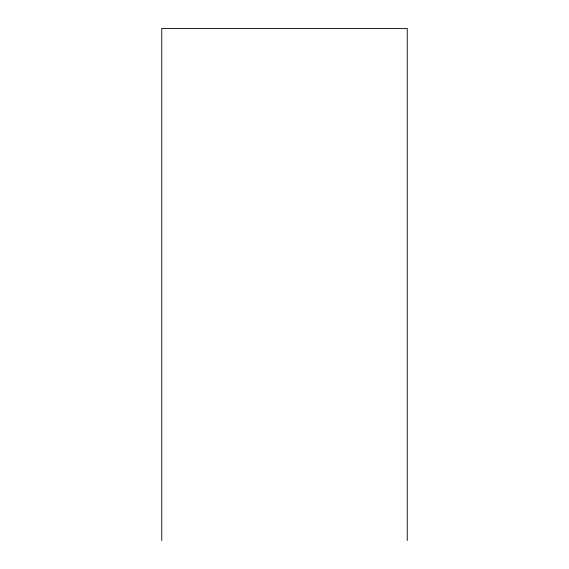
<?xml version="1.0" encoding="UTF-8"?>
<svg xmlns="http://www.w3.org/2000/svg" width="569" height="569" viewBox="0 0 569 569"><rect width="100%" height="100%" fill="white"/><g stroke="black" fill="none" stroke-linecap="round" stroke-linejoin="round"><path stroke-width="0.85" d="M407.24 540.55L407.24 28.45L161.76 28.45L161.76 540.55"/></g></svg>
